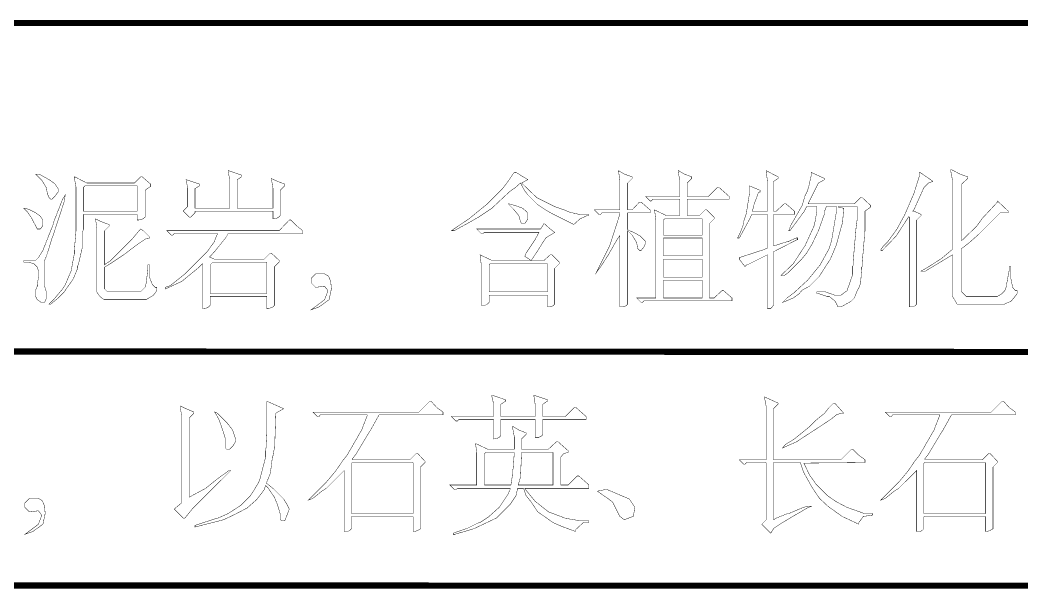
# Model space of a CAD drawing. Extents: x 94 to 452, y -72 to 1042.
# Drawn here: x 248.56 to 273.07, y 324.86 to 338.81 of the extents above; entities that cross this region are included whole.
import ezdxf

# ---------------------------------------------------------------- set-up
doc = ezdxf.new("R2010")
doc.units = 0
doc.header["$MEASUREMENT"] = 0
doc.layers.add('TREE_LAYER', color=7, linetype='Continuous')

msp = doc.modelspace()

# ---------------------------------------------------------------- linework, layer by layer
at = {"layer": 'TREE_LAYER'}
for points, const_width, elevation in [([(221.22612, 338.736577), (399.22612, 338.736577)], 0.15, 178), ([(249.025722, 335.04225), (248.943369, 335.04225), (249.094349, 334.89127), (249.204153, 334.712838), (249.231604, 334.561858), (249.272781, 334.46578), (249.313957, 334.424603), (249.341408, 334.424603), (249.423761, 334.506956), (249.492389, 334.603034), (249.492389, 334.685387), (249.410036, 334.808917), (249.272781, 334.904995), (249.025722, 335.04225), (249.025722, 335.04225)], 0.01, 51), ([(253.664938, 335.124603), (253.651212, 335.124603), (253.651212, 335.097152), (253.692389, 334.918721), (253.692389, 334.204995), (253.678663, 334.204995), (252.855134, 334.204995), (252.841408, 334.204995), (252.841408, 334.685387), (252.951212, 334.754015), (252.951212, 334.754015), (252.951212, 334.795191), (252.6218, 334.904995), (252.662977, 334.699113), (252.662977, 334.246172), (252.553173, 334.136368), (252.704153, 333.985387), (252.731604, 333.985387), (252.841408, 334.095191), (252.841408, 334.122642), (252.855134, 334.136368), (254.749251, 334.136368), (254.749251, 334.122642), (254.749251, 333.944211), (254.831604, 333.957936), (254.886506, 333.985387), (254.927683, 334.026564), (254.927683, 334.644211), (255.037487, 334.754015), (255.037487, 334.795191), (254.859055, 334.863819), (254.708075, 334.932446), (254.749251, 334.699113), (254.749251, 334.204995), (254.749251, 334.204995), (253.87082, 334.204995), (253.87082, 334.204995), (253.87082, 334.904995), (253.980624, 334.973623), (253.980624, 334.973623), (253.980624, 335.014799), (253.664938, 335.124603), (253.664938, 335.124603)], 0.01, 51), ([(260.692389, 335.083427), (260.651212, 335.083427), (260.637487, 335.069701), (260.500232, 334.863819), (260.362977, 334.685387), (259.978663, 334.301074), (259.539447, 333.944211), (259.113957, 333.655976), (259.182585, 333.655976), (259.580624, 333.875583), (259.772781, 333.985387), (260.102192, 334.204995), (260.541408, 334.61676), (260.582585, 334.644211), (260.678663, 334.712838), (260.802192, 334.822642), (260.898271, 334.644211), (260.980624, 334.534407), (261.213957, 334.301074), (261.41984, 334.163819), (261.584545, 334.06774), (262.106114, 333.806956), (262.257094, 333.944211), (262.435526, 334.026564), (262.476702, 334.026564), (262.476702, 334.054015), (262.243369, 334.054015), (262.064938, 334.095191), (262.037487, 334.095191), (261.872781, 334.163819), (261.639447, 334.246172), (261.200232, 334.46578), (260.829643, 334.822642), (260.980624, 334.904995), (260.692389, 335.083427), (260.692389, 335.083427)], 0.01, 51), ([(263.204153, 335.124603), (263.204153, 335.124603), (263.204153, 335.097152), (263.231604, 334.877544), (263.231604, 334.177544), (263.231604, 334.163819), (262.613957, 334.163819), (262.723761, 334.054015), (262.764938, 334.054015), (262.792389, 334.095191), (263.231604, 334.095191), (263.231604, 334.095191), (263.231604, 334.054015), (262.984545, 333.285387), (262.655134, 332.626564), (262.764938, 332.777544), (262.943369, 333.052054), (263.162977, 333.436368), (263.231604, 333.532446), (263.231604, 333.532446), (263.231604, 331.789309), (263.313957, 331.789309), (263.382585, 331.81676), (263.423761, 331.857936), (263.423761, 333.64225), (263.423761, 333.655976), (263.533565, 333.546172), (263.643369, 333.36774), (263.67082, 333.21676), (263.711996, 333.175583), (263.753173, 333.175583), (263.8218, 333.257936), (263.862977, 333.354015), (263.862977, 333.395191), (263.739447, 333.518721), (263.574742, 333.614799), (263.464938, 333.655976), (263.423761, 333.683427), (263.423761, 334.095191), (263.423761, 334.095191), (263.972781, 334.095191), (263.972781, 334.163819), (263.753173, 334.355976), (263.711996, 334.355976), (263.533565, 334.163819), (263.423761, 334.163819), (263.423761, 334.177544), (263.423761, 334.822642), (263.533565, 334.932446), (263.533565, 334.973623), (263.341408, 335.04225), (263.204153, 335.124603), (263.204153, 335.124603)], 0.01, 51), ([(264.672781, 335.124603), (264.659055, 335.124603), (264.659055, 335.097152), (264.700232, 334.877544), (264.700232, 334.506956), (264.700232, 334.493231), (263.862977, 334.493231), (263.972781, 334.383427), (264.000232, 334.383427), (264.041408, 334.424603), (264.700232, 334.424603), (264.700232, 334.424603), (264.700232, 334.026564), (264.700232, 334.026564), (264.37082, 334.026564), (264.082585, 334.163819), (264.110036, 333.930485), (264.110036, 332.008917), (264.110036, 332.008917), (263.643369, 332.008917), (263.753173, 331.899113), (263.780624, 331.899113), (263.8218, 331.940289), (265.976702, 331.940289), (265.976702, 332.008917), (265.77082, 332.187348), (265.729643, 332.187348), (265.537487, 332.008917), (265.441408, 332.008917), (265.427683, 332.008917), (265.427683, 333.834407), (265.537487, 333.944211), (265.537487, 333.985387), (265.359055, 334.163819), (265.317879, 334.163819), (265.180624, 334.026564), (264.892389, 334.026564), (264.878663, 334.026564), (264.878663, 334.424603), (264.892389, 334.424603), (265.908075, 334.424603), (265.908075, 334.493231), (265.661016, 334.712838), (265.61984, 334.712838), (265.400232, 334.493231), (264.892389, 334.493231), (264.878663, 334.506956), (264.878663, 334.822642), (264.988467, 334.932446), (264.988467, 334.973623), (264.810036, 335.04225), (264.672781, 335.124603), (264.672781, 335.124603)], 0.01, 51), ([(266.813957, 335.124603), (266.813957, 335.124603), (266.813957, 335.097152), (266.841408, 334.877544), (266.841408, 334.136368), (266.841408, 334.136368), (266.484545, 334.136368), (266.47082, 334.136368), (266.511996, 334.259897), (266.511996, 334.287348), (266.6218, 334.589309), (266.635526, 334.603034), (266.662977, 334.603034), (266.662977, 334.644211), (266.402192, 334.754015), (266.402192, 334.561858), (266.333565, 334.122642), (266.333565, 334.095191), (266.264938, 333.889309), (266.264938, 333.834407), (266.182585, 333.614799), (266.113957, 333.477544), (266.155134, 333.477544), (266.155134, 333.477544), (266.415918, 333.957936), (266.457094, 334.054015), (266.841408, 334.054015), (266.841408, 334.054015), (266.841408, 333.230485), (266.74533, 333.189309), (266.155134, 332.997152), (266.155134, 332.955976), (266.292389, 332.777544), (266.333565, 332.818721), (266.347291, 332.818721), (266.841408, 333.06578), (266.841408, 333.06578), (266.841408, 331.748132), (266.923761, 331.748132), (266.992389, 331.830485), (266.992389, 333.134407), (267.006114, 333.148132), (267.568859, 333.436368), (267.582585, 333.436368), (267.582585, 333.477544), (267.541408, 333.477544), (267.362977, 333.395191), (267.349251, 333.395191), (267.006114, 333.285387), (266.992389, 333.285387), (266.992389, 334.054015), (266.992389, 334.054015), (267.500232, 334.054015), (267.500232, 334.136368), (267.294349, 334.314799), (267.253173, 334.314799), (267.061016, 334.136368), (266.992389, 334.136368), (266.992389, 334.136368), (266.992389, 334.863819), (267.102192, 334.932446), (267.102192, 334.932446), (267.102192, 334.973623), (266.813957, 335.124603), (266.813957, 335.124603)], 0.01, 51), ([(267.911996, 335.083427), (267.911996, 335.083427), (267.911996, 335.001074), (267.857094, 334.754015), (267.843369, 334.726564), (267.829643, 334.644211), (267.761016, 334.506956), (267.692389, 334.273623), (267.417879, 333.793231), (267.362977, 333.655976), (267.390428, 333.655976), (267.404153, 333.669701), (267.747291, 334.136368), (267.802192, 334.246172), (268.049251, 334.246172), (268.049251, 334.232446), (268.049251, 334.122642), (268.008075, 333.875583), (267.994349, 333.848132), (267.980624, 333.76578), (267.761016, 333.285387), (267.472781, 332.846172), (267.17082, 332.557936), (267.253173, 332.557936), (267.349251, 332.626564), (267.664938, 332.94225), (267.802192, 333.106956), (267.939447, 333.340289), (268.090428, 333.655976), (268.241408, 334.081466), (268.241408, 334.136368), (268.282585, 334.246172), (268.529643, 334.246172), (268.529643, 334.232446), (268.529643, 334.122642), (268.41984, 333.463819), (268.41984, 333.436368), (268.351212, 333.21676), (268.131604, 332.818721), (267.829643, 332.448132), (267.486506, 332.132446), (267.3218, 332.008917), (267.211996, 331.899113), (267.472781, 332.008917), (267.610036, 332.104995), (267.692389, 332.201074), (267.87082, 332.297152), (268.104153, 332.530485), (268.378663, 332.955976), (268.433565, 333.079505), (268.529643, 333.312838), (268.584545, 333.518721), (268.680624, 333.861858), (268.708075, 334.204995), (268.57082, 334.232446), (268.57082, 334.246172), (269.037487, 334.246172), (269.037487, 334.232446), (269.037487, 333.930485), (269.010036, 333.724603), (268.968859, 333.244211), (268.968859, 333.244211), (268.941408, 332.914799), (268.941408, 332.901074), (268.941408, 332.804995), (268.927683, 332.79127), (268.927683, 332.585387), (268.817879, 332.269701), (268.790428, 332.187348), (268.639447, 332.077544), (268.488467, 332.077544), (268.255134, 332.159897), (268.049251, 332.159897), (268.049251, 332.118721), (268.090428, 332.118721), (268.29631, 332.050093), (268.351212, 332.050093), (268.502192, 331.926564), (268.57082, 331.789309), (268.639447, 331.789309), (268.886506, 331.926564), (268.968859, 332.008917), (269.037487, 332.187348), (269.078663, 332.255976), (269.11984, 332.36578), (269.133565, 332.530485), (269.133565, 332.544211), (269.133565, 332.571662), (269.147291, 332.708917), (269.147291, 332.763819), (269.161016, 332.777544), (269.161016, 332.832446), (269.161016, 332.887348), (269.188467, 333.189309), (269.188467, 333.189309), (269.215918, 333.518721), (269.215918, 333.532446), (269.215918, 333.628525), (269.229643, 333.64225), (269.229643, 334.136368), (269.366898, 334.232446), (269.366898, 334.246172), (269.366898, 334.273623), (269.161016, 334.46578), (269.11984, 334.46578), (268.968859, 334.314799), (267.843369, 334.314799), (267.843369, 334.328525), (268.090428, 334.822642), (268.241408, 334.904995), (268.241408, 334.932446), (267.911996, 335.083427), (267.911996, 335.083427)], 0.01, 51), ([(270.574742, 335.083427), (270.561016, 335.083427), (270.561016, 335.001074), (270.423761, 334.561858), (270.204153, 334.054015), (270.011996, 333.697152), (269.792389, 333.395191), (269.682585, 333.285387), (269.613957, 333.189309), (269.613957, 333.175583), (269.655134, 333.175583), (269.984545, 333.518721), (270.300232, 333.999113), (270.313957, 333.985387), (270.313957, 331.789309), (270.39631, 331.789309), (270.451212, 331.81676), (270.492389, 331.857936), (270.492389, 333.91676), (270.602192, 334.026564), (270.602192, 334.054015), (270.423761, 334.136368), (270.410036, 334.136368), (270.39631, 334.136368), (270.423761, 334.163819), (270.67082, 334.712838), (270.780624, 334.822642), (270.890428, 334.863819), (270.574742, 335.083427), (270.574742, 335.083427)], 0.01, 51), ([(271.343369, 335.152054), (271.329643, 335.152054), (271.329643, 335.097152), (271.37082, 334.877544), (271.37082, 333.203034), (271.110036, 332.983427), (270.794349, 332.777544), (270.602192, 332.66774), (270.711996, 332.66774), (270.725722, 332.681466), (271.37082, 333.06578), (271.37082, 333.052054), (271.37082, 332.050093), (271.480624, 331.857936), (272.647291, 331.857936), (272.661016, 331.871662), (272.798271, 331.926564), (272.880624, 332.022642), (272.949251, 332.118721), (272.949251, 332.187348), (272.908075, 332.187348), (272.839447, 332.269701), (272.798271, 332.475583), (272.798271, 332.777544), (272.757094, 332.777544), (272.757094, 332.695191), (272.688467, 332.324603), (272.688467, 332.297152), (272.674742, 332.255976), (272.647291, 332.187348), (272.564938, 332.104995), (272.468859, 332.050093), (271.700232, 332.050093), (271.590428, 332.159897), (271.590428, 333.21676), (271.768859, 333.354015), (272.015918, 333.573623), (272.537487, 334.095191), (272.729643, 334.095191), (272.729643, 334.136368), (272.468859, 334.383427), (272.468859, 334.355976), (272.098271, 333.957936), (271.961016, 333.76578), (271.590428, 333.408917), (271.590428, 333.408917), (271.590428, 334.795191), (271.741408, 334.932446), (271.741408, 334.973623), (271.549251, 335.04225), (271.343369, 335.152054), (271.343369, 335.152054)], 0.01, 51), ([(249.904153, 334.973623), (249.890428, 334.973623), (249.890428, 334.946172), (249.931604, 334.726564), (249.931604, 333.655976), (249.890428, 333.175583), (249.890428, 333.093231), (249.8218, 332.722642), (249.8218, 332.695191), (249.67082, 332.338329), (249.602192, 332.228525), (249.382585, 331.96774), (249.272781, 331.857936), (249.313957, 331.857936), (249.478663, 331.995191), (249.643369, 332.159897), (249.862977, 332.475583), (249.972781, 332.736368), (249.972781, 332.79127), (250.000232, 332.873623), (250.041408, 333.052054), (250.082585, 333.230485), (250.082585, 333.587348), (250.110036, 333.683427), (250.110036, 334.054015), (250.123761, 334.054015), (251.427683, 334.054015), (251.427683, 334.054015), (251.427683, 333.91676), (251.468859, 333.91676), (251.564938, 333.944211), (251.61984, 333.985387), (251.61984, 334.644211), (251.757094, 334.740289), (251.757094, 334.754015), (251.757094, 334.795191), (251.551212, 334.973623), (251.510036, 334.973623), (251.359055, 334.822642), (250.192389, 334.822642), (249.904153, 334.973623), (249.904153, 334.973623)], 0.01, 51), ([(250.151212, 334.754015), (250.151212, 334.754015), (251.427683, 334.754015), (251.427683, 334.754015), (251.427683, 334.136368), (251.427683, 334.136368), (250.123761, 334.136368), (250.110036, 334.136368), (250.110036, 334.712838), (250.151212, 334.754015), (250.151212, 334.754015)], 0.01, 51), ([(249.67082, 334.534407), (249.602192, 334.424603), (249.382585, 333.861858), (249.382585, 333.834407), (249.1218, 333.175583), (249.011996, 332.997152), (248.943369, 332.928525), (248.655134, 332.928525), (248.655134, 332.887348), (248.764938, 332.887348), (248.902192, 332.846172), (248.984545, 332.763819), (249.011996, 332.66774), (249.011996, 332.51676), (248.984545, 332.324603), (248.984545, 332.297152), (248.943369, 332.201074), (248.943369, 332.050093), (248.984545, 331.96774), (249.080624, 331.899113), (249.162977, 331.899113), (249.204153, 331.995191), (249.204153, 332.159897), (249.162977, 332.297152), (249.162977, 332.928525), (249.204153, 333.024603), (249.24533, 333.148132), (249.341408, 333.463819), (249.368859, 333.532446), (249.643369, 334.369701), (249.643369, 334.397152), (249.67082, 334.534407), (249.67082, 334.534407)], 0.01, 51), ([(260.513957, 334.314799), (260.500232, 334.314799), (260.623761, 334.19127), (260.761016, 334.026564), (260.802192, 333.875583), (260.829643, 333.834407), (260.911996, 333.834407), (260.980624, 333.944211), (260.980624, 334.095191), (260.857094, 334.204995), (260.664938, 334.273623), (260.610036, 334.287348), (260.513957, 334.314799), (260.513957, 334.314799)], 0.01, 51), ([(248.69631, 334.204995), (248.655134, 334.204995), (248.737487, 334.122642), (248.833565, 333.985387), (248.984545, 333.697152), (249.053173, 333.697152), (249.094349, 333.738329), (249.1218, 333.793231), (249.1218, 333.91676), (249.053173, 334.012838), (248.943369, 334.095191), (248.806114, 334.163819), (248.69631, 334.204995), (248.69631, 334.204995)], 0.01, 51), ([(250.411996, 333.944211), (250.411996, 333.944211), (250.411996, 333.930485), (250.439447, 333.710878), (250.439447, 332.159897), (250.508075, 332.050093), (250.617879, 331.96774), (251.647291, 331.96774), (251.715918, 332.008917), (251.825722, 332.077544), (251.908075, 332.187348), (251.908075, 332.269701), (251.866898, 332.269701), (251.798271, 332.338329), (251.729643, 332.51676), (251.729643, 332.818721), (251.688467, 332.818721), (251.688467, 332.722642), (251.647291, 332.36578), (251.61984, 332.269701), (251.510036, 332.159897), (250.700232, 332.159897), (250.631604, 332.228525), (250.631604, 332.763819), (250.768859, 332.846172), (251.098271, 333.06578), (251.441408, 333.326564), (251.647291, 333.463819), (251.729643, 333.477544), (251.729643, 333.504995), (251.578663, 333.655976), (251.510036, 333.697152), (251.290428, 333.436368), (250.768859, 332.914799), (250.659055, 332.846172), (250.631604, 332.818721), (250.631604, 332.832446), (250.631604, 333.655976), (250.741408, 333.76578), (250.741408, 333.806956), (250.549251, 333.875583), (250.411996, 333.944211), (250.411996, 333.944211)], 0.01, 51), ([(255.188467, 333.91676), (255.147291, 333.91676), (254.900232, 333.655976), (252.155134, 333.655976), (252.264938, 333.546172), (252.292389, 333.546172), (252.333565, 333.587348), (253.390428, 333.587348), (253.390428, 333.573623), (253.335526, 333.450093), (253.3218, 333.395191), (253.143369, 333.148132), (252.580624, 332.585387), (252.237487, 332.310878), (252.113957, 332.269701), (252.113957, 332.228525), (252.47082, 332.393231), (252.525722, 332.420682), (252.910036, 332.736368), (253.01984, 332.846172), (253.033565, 332.846172), (253.033565, 331.748132), (253.115918, 331.761858), (253.17082, 331.789309), (253.211996, 331.830485), (253.211996, 332.036368), (253.211996, 332.050093), (254.598271, 332.050093), (254.598271, 332.036368), (254.598271, 331.748132), (254.639447, 331.748132), (254.749251, 331.789309), (254.790428, 331.830485), (254.790428, 332.777544), (254.900232, 332.887348), (254.900232, 332.928525), (254.708075, 333.106956), (254.680624, 333.106956), (254.529643, 332.955976), (253.3218, 332.955976), (253.198271, 333.010878), (253.335526, 333.161858), (253.610036, 333.504995), (253.651212, 333.587348), (255.476702, 333.587348), (255.476702, 333.655976), (255.339447, 333.76578), (255.188467, 333.91676), (255.188467, 333.91676)], 0.01, 51), ([(261.378663, 333.834407), (261.29631, 333.697152), (259.731604, 333.697152), (259.841408, 333.587348), (259.882585, 333.587348), (259.923761, 333.614799), (261.255134, 333.614799), (261.255134, 333.614799), (261.159055, 333.436368), (260.939447, 333.106956), (260.911996, 333.038329), (260.911996, 333.024603), (261.0218, 332.955976), (261.049251, 332.928525), (261.049251, 332.928525), (260.102192, 332.928525), (259.813957, 333.06578), (259.841408, 332.832446), (259.841408, 331.830485), (259.937487, 331.830485), (259.992389, 331.857936), (260.033565, 331.899113), (260.033565, 332.077544), (260.033565, 332.077544), (261.447291, 332.077544), (261.461016, 332.077544), (261.461016, 331.789309), (261.502192, 331.789309), (261.598271, 331.81676), (261.639447, 331.857936), (261.639447, 332.736368), (261.749251, 332.846172), (261.749251, 332.887348), (261.57082, 333.06578), (261.529643, 333.06578), (261.378663, 332.928525), (261.062977, 332.928525), (261.062977, 332.928525), (261.159055, 333.06578), (261.41984, 333.477544), (261.639447, 333.614799), (261.529643, 333.697152), (261.378663, 333.834407), (261.378663, 333.834407)], 0.01, 51), ([(264.329643, 333.944211), (264.329643, 333.944211), (265.249251, 333.944211), (265.249251, 333.944211), (265.249251, 333.546172), (265.249251, 333.546172), (264.302192, 333.546172), (264.302192, 333.546172), (264.302192, 333.91676), (264.329643, 333.944211), (264.329643, 333.944211)], 0.01, 51), ([(264.302192, 333.463819), (264.302192, 333.477544), (265.249251, 333.477544), (265.249251, 333.463819), (265.249251, 333.038329), (265.249251, 333.038329), (264.302192, 333.038329), (264.302192, 333.038329), (264.302192, 333.463819), (264.302192, 333.463819)], 0.01, 51), ([(253.280624, 332.887348), (253.280624, 332.887348), (254.598271, 332.887348), (254.598271, 332.887348), (254.598271, 332.118721), (254.598271, 332.118721), (253.211996, 332.118721), (253.211996, 332.118721), (253.211996, 332.818721), (253.280624, 332.887348), (253.280624, 332.887348)], 0.01, 51), ([(260.061016, 332.846172), (260.061016, 332.846172), (261.447291, 332.846172), (261.461016, 332.846172), (261.461016, 332.159897), (261.447291, 332.159897), (260.033565, 332.159897), (260.033565, 332.159897), (260.033565, 332.818721), (260.061016, 332.846172), (260.061016, 332.846172)], 0.01, 51), ([(264.302192, 332.955976), (264.302192, 332.955976), (265.249251, 332.955976), (265.249251, 332.955976), (265.249251, 332.530485), (265.249251, 332.51676), (264.302192, 332.51676), (264.302192, 332.530485), (264.302192, 332.955976), (264.302192, 332.955976)], 0.01, 51), ([(256.011996, 332.599113), (255.792389, 332.599113), (255.682585, 332.489309), (255.682585, 332.379505), (255.792389, 332.269701), (256.011996, 332.297152), (256.094349, 332.187348), (256.011996, 331.96774), (255.682585, 331.720682), (255.874742, 331.789309), (256.1218, 331.96774), (256.176702, 332.228525), (256.162977, 332.406956), (256.108075, 332.544211), (256.011996, 332.599113), (256.011996, 332.599113)], 0.01, 51), ([(264.302192, 332.448132), (264.302192, 332.448132), (265.249251, 332.448132), (265.249251, 332.448132), (265.249251, 332.008917), (265.249251, 332.008917), (264.302192, 332.008917), (264.302192, 332.008917), (264.302192, 332.448132), (264.302192, 332.448132)], 0.01, 51), ([(221.22612, 330.711939), (399.22612, 330.632555)], 0.15, 178.000018), ([(260.115918, 329.628857), (260.102192, 329.628857), (260.102192, 329.601406), (260.143369, 329.422974), (260.143369, 329.121014), (260.129643, 329.107288), (259.113957, 329.107288), (259.223761, 328.997484), (259.264938, 328.997484), (259.292389, 329.038661), (260.129643, 329.038661), (260.143369, 329.038661), (260.143369, 328.558269), (260.225722, 328.571994), (260.280624, 328.599445), (260.3218, 328.640622), (260.3218, 329.038661), (260.3218, 329.038661), (261.159055, 329.038661), (261.159055, 329.038661), (261.159055, 328.599445), (261.255134, 328.599445), (261.310036, 328.626896), (261.351212, 328.668072), (261.351212, 329.038661), (261.351212, 329.038661), (262.408075, 329.038661), (262.408075, 329.107288), (262.161016, 329.326896), (262.11984, 329.326896), (261.900232, 329.107288), (261.351212, 329.107288), (261.351212, 329.121014), (261.351212, 329.409249), (261.447291, 329.477876), (261.461016, 329.477876), (261.461016, 329.519053), (261.131604, 329.628857), (261.131604, 329.628857), (261.131604, 329.601406), (261.159055, 329.422974), (261.159055, 329.121014), (261.159055, 329.107288), (260.3218, 329.107288), (260.3218, 329.121014), (260.3218, 329.409249), (260.431604, 329.477876), (260.431604, 329.477876), (260.431604, 329.519053), (260.115918, 329.628857), (260.115918, 329.628857)], 0.01, 52), ([(252.484545, 329.368072), (252.484545, 329.368072), (252.484545, 329.340622), (252.511996, 329.121014), (252.511996, 326.993563), (252.333565, 326.842582), (252.553173, 326.622974), (252.594349, 326.622974), (252.772781, 326.842582), (253.71984, 327.789641), (253.692389, 327.789641), (253.678663, 327.789641), (253.390428, 327.583759), (253.102192, 327.350425), (252.74533, 327.158269), (252.704153, 327.130818), (252.704153, 327.144543), (252.704153, 329.079837), (252.813957, 329.189641), (252.813957, 329.217092), (252.6218, 329.299445), (252.484545, 329.368072), (252.484545, 329.368072)], 0.01, 52), ([(254.611996, 329.477876), (254.598271, 329.477876), (254.598271, 328.709249), (254.598271, 328.709249), (254.584545, 328.475916), (254.584545, 328.475916), (254.584545, 328.407288), (254.584545, 328.393563), (254.57082, 328.270033), (254.57082, 328.256308), (254.57082, 328.201406), (254.57082, 328.18768), (254.57082, 328.119053), (254.41984, 327.542582), (254.378663, 327.460229), (254.268859, 327.281798), (254.200232, 327.171994), (253.966898, 326.938661), (253.651212, 326.732778), (253.404153, 326.622974), (253.390428, 326.622974), (252.841408, 326.444543), (252.841408, 326.403367), (253.541408, 326.581798), (253.829643, 326.719053), (254.117879, 326.870033), (254.351212, 327.075916), (254.529643, 327.309249), (254.557094, 327.391602), (254.57082, 327.419053), (254.625722, 327.364151), (254.776702, 327.144543), (254.790428, 327.117092), (254.859055, 326.952386), (254.927683, 326.719053), (254.927683, 326.705327), (254.927683, 326.581798), (254.968859, 326.554347), (255.037487, 326.554347), (255.147291, 326.842582), (255.078663, 326.979837), (255.010036, 327.089641), (254.762977, 327.3367), (254.611996, 327.460229), (254.584545, 327.473955), (254.680624, 327.707288), (254.7218, 327.981798), (254.7218, 328.009249), (254.735526, 328.119053), (254.749251, 328.146504), (254.762977, 328.242582), (254.790428, 328.352386), (254.817879, 329.189641), (255.010036, 329.299445), (254.611996, 329.477876), (254.611996, 329.477876)], 0.01, 52), ([(258.61984, 329.477876), (258.578663, 329.477876), (258.317879, 329.217092), (255.723761, 329.217092), (255.833565, 329.107288), (255.874742, 329.107288), (255.902192, 329.148465), (257.055134, 329.148465), (257.055134, 329.134739), (256.917879, 328.777876), (256.561016, 328.160229), (256.451212, 328.022974), (256.272781, 327.76219), (256.053173, 327.501406), (255.613957, 327.06219), (255.723761, 327.103367), (255.943369, 327.281798), (256.053173, 327.350425), (256.492389, 327.789641), (256.492389, 327.789641), (256.492389, 326.293563), (256.574742, 326.293563), (256.629643, 326.321014), (256.67082, 326.36219), (256.67082, 326.650425), (256.684545, 326.664151), (258.166898, 326.664151), (258.180624, 326.650425), (258.180624, 326.293563), (258.2218, 326.293563), (258.317879, 326.334739), (258.359055, 326.36219), (258.359055, 327.871994), (258.468859, 327.981798), (258.468859, 328.009249), (258.290428, 328.201406), (258.249251, 328.201406), (258.098271, 328.050425), (256.698271, 328.050425), (256.684545, 328.064151), (256.780624, 328.18768), (257.110036, 328.7367), (257.137487, 328.777876), (257.343369, 329.148465), (258.908075, 329.148465), (258.908075, 329.217092), (258.757094, 329.326896), (258.61984, 329.477876), (258.61984, 329.477876)], 0.01, 52), ([(266.772781, 329.58768), (266.772781, 329.58768), (266.772781, 329.560229), (266.813957, 329.340622), (266.813957, 328.050425), (266.800232, 328.050425), (266.155134, 328.050425), (266.264938, 327.940622), (266.292389, 327.940622), (266.333565, 327.981798), (266.800232, 327.981798), (266.813957, 327.968072), (266.813957, 326.581798), (266.704153, 326.471994), (266.923761, 326.252386), (266.992389, 326.36219), (267.006114, 326.375916), (267.211996, 326.513171), (267.582585, 326.732778), (267.843369, 326.883759), (267.911996, 326.91121), (267.829643, 326.91121), (267.71984, 326.883759), (267.362977, 326.732778), (267.335526, 326.732778), (267.061016, 326.622974), (266.992389, 326.581798), (266.992389, 326.595523), (266.992389, 327.968072), (266.992389, 327.981798), (267.651212, 327.981798), (267.651212, 327.968072), (267.71984, 327.76219), (267.747291, 327.707288), (267.939447, 327.364151), (268.117879, 327.103367), (268.323761, 326.91121), (268.666898, 326.664151), (269.078663, 326.471994), (269.078663, 326.513171), (269.188467, 326.664151), (269.408075, 326.691602), (269.408075, 326.732778), (269.215918, 326.732778), (268.790428, 326.883759), (268.529643, 327.021014), (268.310036, 327.171994), (268.035526, 327.446504), (267.87082, 327.679837), (267.733565, 327.968072), (269.229643, 327.981798), (269.229643, 328.050425), (269.078663, 328.160229), (268.927683, 328.31121), (268.900232, 328.31121), (268.639447, 328.050425), (266.992389, 328.050425), (266.992389, 328.050425), (266.992389, 329.299445), (267.102192, 329.409249), (267.102192, 329.4367), (266.923761, 329.519053), (266.772781, 329.58768), (266.772781, 329.58768)], 0.01, 52), ([(268.488467, 329.4367), (268.461016, 329.4367), (268.337487, 329.313171), (268.241408, 329.189641), (268.0218, 329.01121), (267.857094, 328.846504), (267.500232, 328.558269), (267.280624, 328.421014), (267.211996, 328.338661), (267.555134, 328.489641), (268.392389, 329.038661), (268.529643, 329.148465), (268.639447, 329.189641), (268.708075, 329.189641), (268.488467, 329.4367), (268.488467, 329.4367)], 0.01, 52), ([(272.61984, 329.477876), (272.578663, 329.477876), (272.317879, 329.217092), (269.723761, 329.217092), (269.833565, 329.107288), (269.874742, 329.107288), (269.902192, 329.148465), (271.055134, 329.148465), (271.055134, 329.134739), (270.917879, 328.777876), (270.561016, 328.160229), (270.451212, 328.022974), (270.272781, 327.76219), (270.053173, 327.501406), (269.613957, 327.06219), (269.723761, 327.103367), (269.943369, 327.281798), (270.053173, 327.350425), (270.492389, 327.789641), (270.492389, 327.789641), (270.492389, 326.293563), (270.574742, 326.293563), (270.629643, 326.321014), (270.67082, 326.36219), (270.67082, 326.650425), (270.684545, 326.664151), (272.166898, 326.664151), (272.180624, 326.650425), (272.180624, 326.293563), (272.2218, 326.293563), (272.317879, 326.334739), (272.359055, 326.36219), (272.359055, 327.871994), (272.468859, 327.981798), (272.468859, 328.009249), (272.290428, 328.201406), (272.249251, 328.201406), (272.098271, 328.050425), (270.698271, 328.050425), (270.684545, 328.064151), (270.780624, 328.18768), (271.110036, 328.7367), (271.137487, 328.777876), (271.343369, 329.148465), (272.908075, 329.148465), (272.908075, 329.217092), (272.757094, 329.326896), (272.61984, 329.477876), (272.61984, 329.477876)], 0.01, 52), ([(253.3218, 329.217092), (253.3218, 329.217092), (253.335526, 329.203367), (253.431604, 329.024935), (253.527683, 328.750425), (253.582585, 328.571994), (253.582585, 328.338661), (253.610036, 328.31121), (253.692389, 328.31121), (253.774742, 328.393563), (253.829643, 328.489641), (253.829643, 328.571994), (253.761016, 328.777876), (253.623761, 328.956308), (253.390428, 329.189641), (253.3218, 329.217092), (253.3218, 329.217092)], 0.01, 52), ([(260.623761, 328.860229), (260.610036, 328.860229), (260.610036, 328.832778), (260.651212, 328.613171), (260.651212, 328.31121), (260.651212, 328.31121), (259.992389, 328.31121), (259.704153, 328.448465), (259.731604, 328.215131), (259.731604, 327.432778), (259.731604, 327.432778), (259.072781, 327.432778), (259.182585, 327.322974), (259.223761, 327.322974), (259.264938, 327.350425), (260.541408, 327.350425), (260.555134, 327.3367), (260.541408, 327.309249), (260.500232, 327.213171), (260.280624, 326.883759), (260.01984, 326.650425), (259.813957, 326.513171), (259.759055, 326.499445), (259.484545, 326.36219), (259.47082, 326.36219), (259.155134, 326.252386), (259.155134, 326.224935), (259.19631, 326.224935), (259.333565, 326.266112), (259.347291, 326.266112), (259.388467, 326.279837), (259.662977, 326.36219), (260.211996, 326.622974), (260.555134, 326.966112), (260.692389, 327.171994), (260.71984, 327.295523), (260.733565, 327.350425), (260.87082, 327.350425), (260.884545, 327.3367), (260.939447, 327.171994), (261.049251, 327.034739), (261.227683, 326.773955), (261.598271, 326.513171), (261.84533, 326.403367), (261.859055, 326.403367), (262.147291, 326.293563), (262.147291, 326.293563), (262.147291, 326.334739), (262.339447, 326.513171), (262.476702, 326.513171), (262.476702, 326.554347), (262.243369, 326.554347), (262.064938, 326.595523), (262.010036, 326.595523), (261.982585, 326.609249), (261.886506, 326.622974), (261.529643, 326.760229), (261.488467, 326.773955), (261.159055, 327.034739), (260.911996, 327.3367), (260.911996, 327.350425), (260.911996, 327.350425), (262.476702, 327.350425), (262.476702, 327.432778), (262.229643, 327.652386), (262.188467, 327.652386), (261.968859, 327.432778), (261.790428, 327.432778), (261.790428, 327.432778), (261.790428, 328.119053), (261.859055, 328.201406), (261.968859, 328.228857), (261.968859, 328.270033), (261.7218, 328.489641), (261.680624, 328.489641), (261.488467, 328.31121), (260.829643, 328.31121), (260.829643, 328.31121), (260.829643, 328.558269), (260.939447, 328.668072), (260.939447, 328.709249), (260.761016, 328.777876), (260.623761, 328.860229), (260.623761, 328.860229)], 0.01, 52), ([(259.951212, 328.228857), (259.951212, 328.228857), (260.637487, 328.228857), (260.651212, 328.228857), (260.623761, 327.817092), (260.610036, 327.817092), (260.610036, 327.734739), (260.610036, 327.734739), (260.59631, 327.61121), (260.568859, 327.432778), (259.923761, 327.432778), (259.923761, 327.432778), (259.923761, 328.201406), (259.951212, 328.228857), (259.951212, 328.228857)], 0.01, 52), ([(260.829643, 328.228857), (260.829643, 328.228857), (261.598271, 328.228857), (261.598271, 328.228857), (261.598271, 327.432778), (261.598271, 327.432778), (260.747291, 327.432778), (260.747291, 327.432778), (260.802192, 327.624935), (260.829643, 328.228857), (260.829643, 328.228857)], 0.01, 52), ([(256.67082, 327.968072), (256.684545, 327.981798), (258.166898, 327.981798), (258.180624, 327.968072), (258.180624, 326.732778), (258.166898, 326.732778), (256.684545, 326.732778), (256.67082, 326.732778), (256.67082, 327.968072), (256.67082, 327.968072)], 0.01, 52), ([(270.67082, 327.968072), (270.684545, 327.981798), (272.166898, 327.981798), (272.180624, 327.968072), (272.180624, 326.732778), (272.166898, 326.732778), (270.684545, 326.732778), (270.67082, 326.732778), (270.67082, 327.968072), (270.67082, 327.968072)], 0.01, 52), ([(262.915918, 327.322974), (262.888467, 327.322974), (262.682585, 327.281798), (263.053173, 327.021014), (263.231604, 326.664151), (263.341408, 326.581798), (263.561016, 326.664151), (263.602192, 326.883759), (263.464938, 327.089641), (262.915918, 327.322974), (262.915918, 327.322974)], 0.01, 52), ([(249.011996, 327.103367), (248.792389, 327.103367), (248.682585, 326.993563), (248.682585, 326.883759), (248.792389, 326.773955), (249.011996, 326.801406), (249.094349, 326.691602), (249.011996, 326.471994), (248.682585, 326.224935), (248.874742, 326.293563), (249.1218, 326.471994), (249.176702, 326.732778), (249.162977, 326.91121), (249.108075, 327.048465), (249.011996, 327.103367), (249.011996, 327.103367)], 0.01, 52), ([(221.22612, 324.977389), (449.22612, 324.938039)], 0.15, 228.000003)]:
    msp.add_lwpolyline(points, dxfattribs=dict(at, const_width=const_width, elevation=elevation))

doc.saveas('drawing.dxf')
